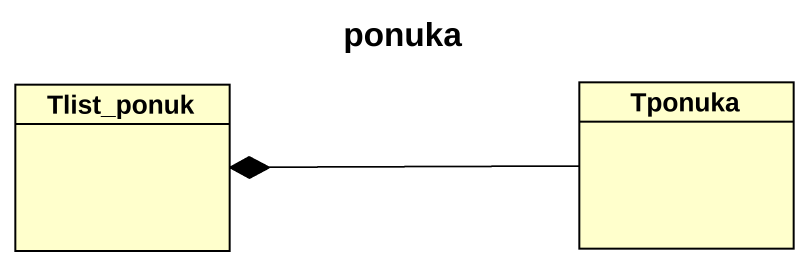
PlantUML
@startuml
title ponuka
hide circle
hide empty members
class Tlist_ponuk
class Tponuka
Tponuka -left-* Tlist_ponuk
@enduml
